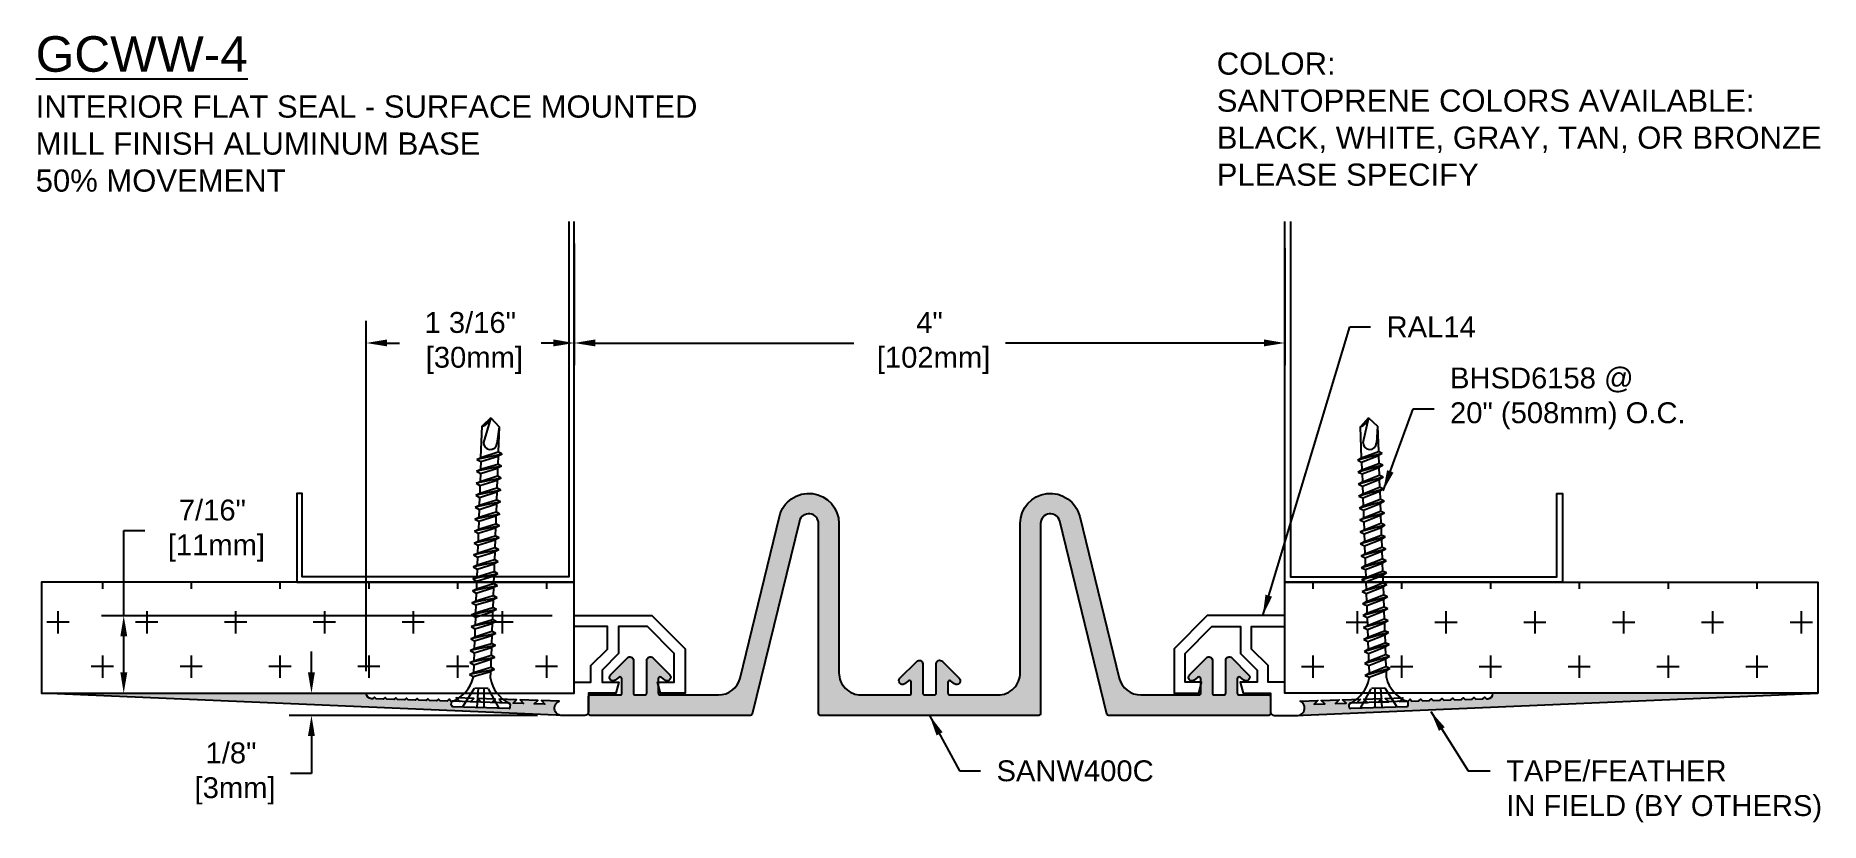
# Model space of a CAD drawing. Header units: inches. Extents: x 1.1 to 11.1, y 1.4 to 5.8.
import ezdxf

# ---------------------------------------------------------------- set-up
doc = ezdxf.new("R2010")
doc.units = ezdxf.units.IN
doc.header["$MEASUREMENT"] = 0
doc.linetypes.add('HIDDEN2', pattern=[0.1875, 0.125, -0.0625])
for name, color, linetype in [('Anchors', 4, 'Continuous'), ('Conditions', 1, 'Continuous'), ('Dimensions', 3, 'Continuous'), ('Fillers', 2, 'Continuous'), ('Metals', 7, 'Continuous'), ('Text', 2, 'Continuous')]:
    doc.layers.add(name, color=color, linetype=linetype)
doc.styles.add('Arial', font='arial.ttf')
doc.dimstyles.new('Arial', dxfattribs={"dimtxt": 0.1175, "dimasz": 0.1175, "dimexe": 0.125, "dimexo": 0.125, "dimgap": 0.09, "dimtad": 0, "dimtih": 1, "dimtoh": 1, "dimdec": 4, "dimzin": 0, "dimdsep": 46, "dimlunit": 4, "dimtxsty": 'Arial', "dimcen": 0.09, "dimadec": 0, "dimazin": 0, "dimtfac": 1, "dimtdec": 4, "dimtofl": 0, "dimtmove": 0, "dimatfit": 3, "dimfxl": 0, "dimfrac": 2, "dimtolj": 1, "dimtzin": 0, "dimarcsym": 0})

# ---------------------------------------------------------------- blocks, each defined once
blk = doc.blocks.new('*D0')
at = {"layer": 'Defpoints', "color": 0}
for p in [(4.101, 4.754), (8.101, 4.728), (4.101, 4.069)]:
    blk.add_point(p, dxfattribs=at)
at = {"layer": 'Dimensions', "color": 0, "lineweight": -2}
for p, q in [((4.101, 4.629), (4.101, 3.944)), ((8.101, 4.603), (8.101, 3.944)), ((4.219, 4.069), (5.675, 4.069)), ((7.984, 4.069), (6.528, 4.069))]:
    blk.add_line(p, q, dxfattribs=at)
at = {"layer": 'Dimensions', "color": 0}
for points in [[(4.219, 4.089), (4.219, 4.05), (4.101, 4.069)], [(7.984, 4.089), (7.984, 4.05), (8.101, 4.069)]]:
    blk.add_solid(points, dxfattribs=at)
at = {"layer": 'Dimensions', "color": 0, "insert": (6.101, 4.069), "char_height": 0.1175, "attachment_point": 5, "style": 'Arial'}
blk.add_mtext('\\A1;4"\\P [102mm]', dxfattribs=at)
blk = doc.blocks.new('*D1')
at = {"layer": 'Defpoints', "color": 0}
for p in [(1.101, 2.097), (2.622, 1.973), (4.02, 1.973)]:
    blk.add_point(p, dxfattribs=at)
at = {"layer": 'Dimensions', "color": 0, "lineweight": -2}
for p, q in [((2.622, 2.215), (2.622, 2.332)), ((1.226, 2.097), (2.747, 2.097)), ((3.895, 1.973), (2.497, 1.973)), ((2.622, 1.856), (2.622, 1.646)), ((2.622, 1.646), (2.504, 1.646))]:
    blk.add_line(p, q, dxfattribs=at)
at = {"layer": 'Dimensions', "color": 0}
for points in [[(2.602, 2.215), (2.641, 2.215), (2.622, 2.097)], [(2.602, 1.856), (2.641, 1.856), (2.622, 1.973)]]:
    blk.add_solid(points, dxfattribs=at)
at = {"layer": 'Dimensions', "color": 0, "insert": (2.169, 1.646), "char_height": 0.1175, "attachment_point": 5, "style": 'Arial'}
blk.add_mtext('\\A1;1/8"\\P [3mm]', dxfattribs=at)
blk = doc.blocks.new('RAL14')
blk.add_lwpolyline([(0.425, -0.033), (0.405, -0.054), (0.465, -0.052), (0.445, -0.033), (0.545, -0.029), (0.525, -0.05), (0.585, -0.048), (0.565, -0.029), (0.665, -0.026), (0.645, -0.046), (0.695, -0.045), (0.705, -0.034), (0.715, -0.044), (0.755, -0.043), (0.765, -0.033), (0.775, -0.042), (0.815, -0.041), (0.825, -0.031), (0.835, -0.04), (0.875, -0.039), (0.885, -0.029), (0.895, -0.039), (0.935, -0.037), (0.945, -0.027), (0.955, -0.037), (0.995, -0.035), (1.005, -0.025), (1.015, -0.035), (1.055, -0.034), (1.065, -0.023), (1.075, -0.033), (1.115, -0.032), (1.125, -0.021), (1.135, -0.031), (1.142, -0.031, 0.405134), (1.171, -0.001), (1.171, 0), (0, 0), (0, 0.062), (-0.094, 0.062), (-0.094, 0.156), (-0.187, 0.249), (-0.187, 0.375), (0, 0.375), (0, 0.437), (-0.437, 0.437), (-0.624, 0.25), (-0.624, 0), (-0.485, 0), (-0.469, 0.062), (-0.562, 0.062), (-0.562, 0.224), (-0.412, 0.375), (-0.249, 0.375), (-0.249, 0.223), (-0.156, 0.13), (-0.156, 0.062), (-0.251, 0.062), (-0.234, 0), (-0.08, 0), (-0.08, -0.105, 0.414214), (-0.06, -0.125), (0.06, -0.125, 0.898994), (0.086, -0.044), (0.185, -0.041), (0.165, -0.061), (0.225, -0.059), (0.205, -0.04), (0.305, -0.037), (0.285, -0.058), (0.345, -0.056), (0.325, -0.036)], format="xyb", close=True)
blk = doc.blocks.new('*D3')
at = {"layer": 'Defpoints', "color": 0}
for p in [(4.101, 2.534), (1.101, 2.097), (1.565, 2.097)]:
    blk.add_point(p, dxfattribs=at)
at = {"layer": 'Dimensions', "color": 0, "lineweight": -2}
for p, q in [((1.565, 2.534), (1.565, 3.013)), ((1.565, 3.013), (1.683, 3.013)), ((3.976, 2.534), (1.44, 2.534)), ((1.565, 2.215), (1.565, 2.417)), ((1.226, 2.097), (1.69, 2.097))]:
    blk.add_line(p, q, dxfattribs=at)
at = {"layer": 'Dimensions', "color": 0}
for points in [[(1.546, 2.417), (1.585, 2.417), (1.565, 2.534)], [(1.546, 2.215), (1.585, 2.215), (1.565, 2.097)]]:
    blk.add_solid(points, dxfattribs=at)
at = {"layer": 'Dimensions', "color": 0, "insert": (2.064, 3.013), "char_height": 0.1175, "attachment_point": 5, "style": 'Arial'}
blk.add_mtext('\\A1;7/16"\\P [11mm]', dxfattribs=at)
blk = doc.blocks.new('*D4')
at = {"layer": 'Defpoints', "color": 0}
for p in [(4.101, 4.069), (4.101, 4.069), (2.93, 2.097)]:
    blk.add_point(p, dxfattribs=at)
at = {"layer": 'Dimensions', "color": 0, "lineweight": -2}
for p, q in [((2.93, 2.222), (2.93, 4.194)), ((3.048, 4.069), (3.118, 4.069)), ((3.984, 4.069), (3.914, 4.069))]:
    blk.add_line(p, q, dxfattribs=at)
at = {"layer": 'Dimensions', "color": 0}
for points in [[(3.048, 4.089), (3.048, 4.05), (2.93, 4.069)], [(3.984, 4.089), (3.984, 4.05), (4.101, 4.069)]]:
    blk.add_solid(points, dxfattribs=at)
at = {"layer": 'Dimensions', "color": 0, "insert": (3.516, 4.069), "char_height": 0.1175, "attachment_point": 5, "style": 'Arial'}
blk.add_mtext('\\A1;1 3/16"\\P [30mm]', dxfattribs=at)
blk = doc.blocks.new('SANW400C')
blk.add_hatch(color=256).paths.add_polyline_path([(-1.038, 0.167), (-1.038, 0.002, -0.668179), (-1.072, -0.012), (-1.167, 0.083, -0.923247), (-1.141, 0.114), (-1.118, 0.097, 0.611952), (-1.103, 0.106), (-1.103, 0.167, 0.414214), (-1.113, 0.177), (-1.385, 0.177, 0.414214), (-1.51, 0.052), (-1.51, -0.788, -0.887018), (-1.845, -0.828), (-2.067, 0.082, 0.345765), (-2.189, 0.177), (-2.517, 0.177, 0.414214), (-2.527, 0.167), (-2.527, 0.086, 0.611952), (-2.511, 0.077), (-2.489, 0.094, -0.923247), (-2.463, 0.063), (-2.558, -0.032, -0.668179), (-2.592, -0.018), (-2.592, 0.167, 0.414214), (-2.602, 0.177), (-2.657, 0.177, 0.414214), (-2.667, 0.167), (-2.667, -0.018, -0.668179), (-2.701, -0.032), (-2.796, 0.063, -0.923247), (-2.77, 0.094), (-2.748, 0.077, 0.611952), (-2.732, 0.086), (-2.732, 0.167, 0.414214), (-2.742, 0.177), (-2.91, 0.177, -0.414214), (-2.92, 0.187), (-2.92, 0.282, -0.414214), (-2.91, 0.292), (-2.008, 0.292, -0.345765), (-1.998, 0.285), (-1.733, -0.801, 0.887018), (-1.625, -0.788), (-1.625, 0.282, -0.414214), (-1.615, 0.292), (-0.385, 0.292, -0.414214), (-0.375, 0.282), (-0.375, -0.788, 0.887018), (-0.267, -0.801), (-0.002, 0.285, -0.345765), (0.008, 0.292), (0.91, 0.292, -0.414214), (0.92, 0.282), (0.92, 0.187, -0.414214), (0.91, 0.177), (0.742, 0.177, 0.414214), (0.732, 0.167), (0.732, 0.086, 0.611952), (0.748, 0.077), (0.77, 0.094, -0.923247), (0.796, 0.063), (0.701, -0.032, -0.668179), (0.667, -0.018), (0.667, 0.167, 0.414214), (0.657, 0.177), (0.602, 0.177, 0.414214), (0.592, 0.167), (0.592, -0.018, -0.668179), (0.558, -0.032), (0.463, 0.063, -0.923247), (0.489, 0.094), (0.511, 0.077, 0.611952), (0.527, 0.086), (0.527, 0.167, 0.414214), (0.517, 0.177), (0.189, 0.177, 0.345765), (0.067, 0.082), (-0.155, -0.828, -0.887018), (-0.49, -0.788), (-0.49, 0.052, 0.414214), (-0.615, 0.177), (-0.887, 0.177, 0.414214), (-0.897, 0.167), (-0.897, 0.106, 0.611952), (-0.882, 0.097), (-0.859, 0.114, -0.923247), (-0.833, 0.083), (-0.928, -0.012, -0.668179), (-0.963, 0.002), (-0.963, 0.167, 0.414214), (-0.973, 0.177), (-1.028, 0.177, 0.414214)])
at = {"linetype": 'Continuous', "flags": 128}
blk.add_lwpolyline([(-2.592, -0.018, 0.668179), (-2.558, -0.032), (-2.463, 0.063, 0.923247), (-2.489, 0.094), (-2.511, 0.077, -0.611952), (-2.527, 0.086), (-2.527, 0.167, -0.414214), (-2.517, 0.177), (-2.189, 0.177, -0.345765), (-2.067, 0.082), (-1.845, -0.828, 0.887018), (-1.51, -0.788), (-1.51, 0.052, -0.414214), (-1.385, 0.177), (-1.113, 0.177, -0.414214), (-1.103, 0.167), (-1.103, 0.106, -0.611952), (-1.118, 0.097), (-1.141, 0.114, 0.923247), (-1.167, 0.083), (-1.072, -0.012, 0.668179), (-1.038, 0.002), (-1.038, 0.167, -0.414214), (-1.028, 0.177), (-0.973, 0.177, -0.414214), (-0.963, 0.167), (-0.963, 0.002, 0.668179), (-0.928, -0.012), (-0.833, 0.083, 0.923247), (-0.859, 0.114), (-0.882, 0.097, -0.611952), (-0.897, 0.106), (-0.897, 0.167, -0.414214), (-0.887, 0.177), (-0.615, 0.177, -0.414214), (-0.49, 0.052), (-0.49, -0.788, 0.887018), (-0.155, -0.828), (0.067, 0.082, -0.345765), (0.189, 0.177), (0.517, 0.177, -0.414214), (0.527, 0.167), (0.527, 0.086, -0.611952), (0.511, 0.077), (0.489, 0.094, 0.923247), (0.463, 0.063), (0.558, -0.032, 0.668179), (0.592, -0.018), (0.592, 0.167, -0.414214), (0.602, 0.177), (0.657, 0.177, -0.414214), (0.667, 0.167), (0.667, -0.018, 0.668179), (0.701, -0.032), (0.796, 0.063, 0.923247), (0.77, 0.094), (0.748, 0.077, -0.611952), (0.732, 0.086), (0.732, 0.167, -0.414214), (0.742, 0.177), (0.91, 0.177, 0.414214), (0.92, 0.187), (0.92, 0.282, 0.414214), (0.91, 0.292), (0.008, 0.292, 0.345765), (-0.002, 0.285), (-0.267, -0.801, -0.887018), (-0.375, -0.788), (-0.375, 0.282, 0.414214), (-0.385, 0.292), (-1.615, 0.292, 0.414214), (-1.625, 0.282), (-1.625, -0.788, -0.887018), (-1.733, -0.801), (-1.998, 0.285, 0.345765), (-2.008, 0.292), (-2.91, 0.292, 0.414214), (-2.92, 0.282), (-2.92, 0.187, 0.414214), (-2.91, 0.177), (-2.742, 0.177, -0.414214), (-2.732, 0.167), (-2.732, 0.086, -0.611952), (-2.748, 0.077), (-2.77, 0.094, 0.923247), (-2.796, 0.063), (-2.701, -0.032, 0.668179), (-2.667, -0.018), (-2.667, 0.167, -0.414214), (-2.657, 0.177), (-2.602, 0.177, -0.414214), (-2.592, 0.167)], format="xyb", close=True, dxfattribs=at)
blk = doc.blocks.new('BHSD6158')
for p, q in [((-0.158, 0), (0.158, 0)), ((-0.166, -0.008), (-0.166, -0.023)), ((-0.158, -0.031), (0.158, -0.031)), ((0.166, -0.008), (0.166, -0.023)), ((-0.07, -0.218), (0.07, -0.184)), ((-0.048, -0.206), (-0.048, -0.166)), ((0.048, -0.173), (-0.048, -0.206)), ((0.048, -0.196), (-0.048, -0.23)), ((0.048, -0.173), (0.048, -0.166)), ((0.07, -0.184), (0.048, -0.173)), ((0.07, -0.184), (0.048, -0.196)), ((0.048, -0.24), (0.048, -0.196)), ((-0.07, -0.218), (-0.048, -0.206)), ((-0.07, -0.218), (-0.048, -0.23)), ((-0.07, -0.285), (0.07, -0.252)), ((-0.07, -0.285), (-0.048, -0.274)), ((-0.07, -0.285), (-0.048, -0.297)), ((-0.048, -0.274), (-0.048, -0.23)), ((0.048, -0.24), (-0.048, -0.274)), ((0.048, -0.263), (-0.048, -0.297)), ((-0.048, -0.341), (-0.048, -0.297)), ((0.07, -0.252), (0.048, -0.24)), ((0.07, -0.252), (0.048, -0.263)), ((0.048, -0.307), (0.048, -0.263)), ((-0.07, -0.353), (0.07, -0.319)), ((-0.07, -0.353), (-0.048, -0.341)), ((-0.07, -0.353), (-0.048, -0.364)), ((-0.07, -0.42), (0.07, -0.386)), ((0.048, -0.307), (-0.048, -0.341)), ((0.048, -0.331), (-0.048, -0.364)), ((-0.048, -0.408), (-0.048, -0.364)), ((0.048, -0.375), (-0.048, -0.408)), ((0.048, -0.398), (-0.048, -0.432)), ((0.07, -0.319), (0.048, -0.307)), ((0.07, -0.319), (0.048, -0.331)), ((0.048, -0.375), (0.048, -0.331)), ((0.07, -0.386), (0.048, -0.375)), ((0.07, -0.386), (0.048, -0.398)), ((0.048, -0.442), (0.048, -0.398)), ((-0.07, -0.42), (-0.048, -0.408)), ((-0.07, -0.42), (-0.048, -0.432)), ((-0.07, -0.487), (0.07, -0.454)), ((-0.07, -0.487), (-0.048, -0.476)), ((-0.07, -0.487), (-0.048, -0.499)), ((-0.048, -0.476), (-0.048, -0.432)), ((0.048, -0.442), (-0.048, -0.476)), ((0.048, -0.465), (-0.048, -0.499)), ((-0.048, -0.543), (-0.048, -0.499)), ((0.07, -0.454), (0.048, -0.442)), ((0.07, -0.454), (0.048, -0.465)), ((0.048, -0.509), (0.048, -0.465)), ((-0.07, -0.555), (0.07, -0.521)), ((-0.07, -0.555), (-0.048, -0.543)), ((-0.07, -0.555), (-0.048, -0.566)), ((-0.07, -0.622), (0.07, -0.588)), ((0.048, -0.509), (-0.048, -0.543)), ((0.048, -0.533), (-0.048, -0.566)), ((-0.048, -0.61), (-0.048, -0.566)), ((0.048, -0.577), (-0.048, -0.61)), ((0.048, -0.6), (-0.048, -0.634)), ((0.07, -0.521), (0.048, -0.509)), ((0.07, -0.521), (0.048, -0.533)), ((0.048, -0.577), (0.048, -0.533)), ((0.07, -0.588), (0.048, -0.577)), ((0.07, -0.588), (0.048, -0.6)), ((0.048, -0.644), (0.048, -0.6)), ((-0.07, -0.622), (-0.048, -0.61)), ((-0.07, -0.622), (-0.048, -0.634)), ((-0.07, -0.689), (0.07, -0.656)), ((-0.07, -0.689), (-0.048, -0.678)), ((-0.07, -0.689), (-0.048, -0.701)), ((-0.048, -0.678), (-0.048, -0.634)), ((0.048, -0.644), (-0.048, -0.678)), ((0.048, -0.667), (-0.048, -0.701)), ((-0.048, -0.745), (-0.048, -0.701)), ((0.07, -0.656), (0.048, -0.644)), ((0.07, -0.656), (0.048, -0.667)), ((0.048, -0.711), (0.048, -0.667)), ((-0.07, -0.757), (0.07, -0.723)), ((-0.07, -0.757), (-0.048, -0.745)), ((-0.07, -0.757), (-0.048, -0.768)), ((-0.07, -0.824), (0.07, -0.79)), ((0.048, -0.711), (-0.048, -0.745)), ((0.048, -0.735), (-0.048, -0.768)), ((-0.048, -0.812), (-0.048, -0.768)), ((0.048, -0.779), (-0.048, -0.812)), ((0.048, -0.802), (-0.048, -0.836)), ((0.07, -0.723), (0.048, -0.711)), ((0.07, -0.723), (0.048, -0.735)), ((0.048, -0.779), (0.048, -0.735)), ((0.07, -0.79), (0.048, -0.779)), ((0.07, -0.79), (0.048, -0.802)), ((0.048, -0.846), (0.048, -0.802)), ((-0.07, -0.824), (-0.048, -0.812)), ((-0.07, -0.824), (-0.048, -0.836)), ((-0.07, -0.891), (0.07, -0.858)), ((-0.07, -0.891), (-0.048, -0.88)), ((-0.07, -0.891), (-0.048, -0.903)), ((-0.048, -0.88), (-0.048, -0.836)), ((0.048, -0.846), (-0.048, -0.88)), ((0.048, -0.869), (-0.048, -0.903)), ((-0.048, -0.947), (-0.048, -0.903)), ((0.07, -0.858), (0.048, -0.846)), ((0.07, -0.858), (0.048, -0.869)), ((0.048, -0.913), (0.048, -0.869)), ((-0.07, -0.959), (0.07, -0.925)), ((-0.07, -0.959), (-0.048, -0.947)), ((-0.07, -0.959), (-0.048, -0.97)), ((-0.07, -1.026), (0.07, -0.992)), ((0.048, -0.913), (-0.048, -0.947)), ((0.048, -0.937), (-0.048, -0.97)), ((-0.048, -1.014), (-0.048, -0.97)), ((0.048, -0.981), (-0.048, -1.014)), ((0.048, -1.004), (-0.048, -1.038)), ((0.07, -0.925), (0.048, -0.913)), ((0.07, -0.925), (0.048, -0.937)), ((0.048, -0.981), (0.048, -0.937)), ((0.07, -0.992), (0.048, -0.981)), ((0.07, -0.992), (0.048, -1.004)), ((0.048, -1.048), (0.048, -1.004)), ((-0.07, -1.026), (-0.048, -1.014)), ((-0.07, -1.026), (-0.048, -1.038)), ((-0.07, -1.093), (0.07, -1.06)), ((-0.07, -1.093), (-0.048, -1.082)), ((-0.07, -1.093), (-0.048, -1.105)), ((-0.048, -1.082), (-0.048, -1.038)), ((0.048, -1.048), (-0.048, -1.082)), ((0.048, -1.071), (-0.048, -1.105)), ((-0.048, -1.149), (-0.048, -1.105)), ((0.07, -1.06), (0.048, -1.048)), ((0.07, -1.06), (0.048, -1.071)), ((0.048, -1.115), (0.048, -1.071)), ((-0.07, -1.161), (0.07, -1.127)), ((-0.07, -1.161), (-0.048, -1.149)), ((-0.07, -1.161), (-0.048, -1.172)), ((-0.07, -1.228), (0.07, -1.194)), ((0.048, -1.115), (-0.048, -1.149)), ((0.048, -1.139), (-0.048, -1.172)), ((-0.048, -1.217), (-0.048, -1.172)), ((0.048, -1.183), (-0.048, -1.217)), ((0.07, -1.127), (0.048, -1.115)), ((0.07, -1.127), (0.048, -1.139)), ((0.048, -1.183), (0.048, -1.139)), ((0.07, -1.194), (0.048, -1.183)), ((0.07, -1.194), (0.048, -1.206)), ((-0.07, -1.228), (-0.048, -1.217)), ((-0.07, -1.228), (-0.048, -1.24)), ((-0.07, -1.295), (0.07, -1.262)), ((-0.07, -1.295), (-0.048, -1.284)), ((-0.07, -1.295), (-0.048, -1.307)), ((0.048, -1.206), (-0.048, -1.24)), ((-0.048, -1.284), (-0.048, -1.24)), ((0.048, -1.25), (-0.048, -1.284)), ((0.048, -1.273), (-0.048, -1.307)), ((0.048, -1.25), (0.048, -1.206)), ((0.07, -1.262), (0.048, -1.25)), ((0.07, -1.262), (0.048, -1.273)), ((0.048, -1.318), (0.048, -1.273)), ((-0.07, -1.363), (0.07, -1.329)), ((-0.07, -1.363), (-0.048, -1.351)), ((-0.07, -1.363), (-0.048, -1.374)), ((-0.07, -1.43), (0.07, -1.396)), ((-0.048, -1.351), (-0.048, -1.307)), ((0.048, -1.318), (-0.048, -1.351)), ((0.048, -1.341), (-0.048, -1.374)), ((-0.048, -1.419), (-0.048, -1.374)), ((0.048, -1.385), (-0.048, -1.419)), ((0.07, -1.329), (0.048, -1.318)), ((0.07, -1.329), (0.048, -1.341)), ((0.048, -1.385), (0.048, -1.341)), ((0.07, -1.396), (0.048, -1.385)), ((0.07, -1.396), (0.048, -1.408)), ((-0.07, -1.43), (-0.048, -1.419)), ((-0.07, -1.43), (-0.048, -1.442)), ((0.048, -1.408), (-0.048, -1.442)), ((-0.048, -1.584), (-0.048, -1.442)), ((-0.048, -1.584), (-0.039, -1.489)), ((0, -1.632), (0.037, -1.493)), ((0.048, -1.408), (0.048, -1.584)), ((0, -1.632), (-0.048, -1.584)), ((0, -1.632), (0.048, -1.584))]:
    blk.add_line(p, q)
at = {"linetype": 'HIDDEN2'}
for p, q in [((-0.103, 0), (-0.038, -0.111)), ((-0.02, 0), (-0.016, -0.111)), ((0.02, 0), (0.016, -0.111)), ((0.103, 0), (0.038, -0.111)), ((0.038, -0.111), (-0.038, -0.111))]:
    blk.add_line(p, q, dxfattribs=at)
for centre, radius, start, end in [((-0.158, -0.008), 0.00781, 90, 180), ((0.158, -0.008), 0.00781, 0, 90), ((-0.158, -0.023), 0.00781, 180, 270), ((-0.243, -0.212), 0.2, 13.4394, 64.706), ((0.243, -0.212), 0.2, 115.294, 166.5606), ((0.158, -0.023), 0.00781, 270, 0), ((-0.001, -1.492), 0.0377, 357.7879, 175.1264), ((0.062, -1.646), 0.0633, 102.2203, 167.7797)]:
    blk.add_arc(centre, radius, start, end)

msp = doc.modelspace()

# ---------------------------------------------------------------- hatches: boundary and pattern name
at = {"layer": 'Conditions'}
h = msp.add_hatch(dxfattribs=at)
h.set_pattern_fill('CROSS', color=256, style=0)
h.set_pattern_definition([(180, (10.007, 7.2469), (-0.25, -0.25), [0.125, -0.375]), (270, (9.9445, 7.3094), (0.25, -0.25), [0.125, -0.375])])
h.paths.add_polyline_path([(1.10139, 2.09728), (4.10139, 2.09728), (4.10139, 2.19728), (4.10139, 2.72228), (2.53889, 2.72228), (1.10139, 2.72228)])
h = msp.add_hatch(dxfattribs=at)
h.set_pattern_fill('CROSS', color=256, style=0)
h.set_pattern_definition([(0, (2.19578, 7.2469), (0.25, -0.25), [0.125, -0.375]), (270, (2.25828, 7.3094), (-0.25, -0.25), [0.125, -0.375])])
h.paths.add_polyline_path([(11.10139, 2.09728), (8.10139, 2.09728), (8.10139, 2.19728), (8.10139, 2.72228), (9.66389, 2.72228), (11.10139, 2.72228)])
h = msp.add_hatch(color=256, dxfattribs=at)
h.dxf.hatch_style = 1
h.paths.add_polyline_path([(3.4097, 2.0298), (3.41024, 2.04516, -0.30179824), (3.41527, 2.05219), (3.40624, 2.05247), (3.39591, 2.0628), (3.38621, 2.0531), (3.34624, 2.05434), (3.33591, 2.06467), (3.32621, 2.05496), (3.28624, 2.05621), (3.27591, 2.06653), (3.26621, 2.05683), (3.22624, 2.05807), (3.21591, 2.0684), (3.20621, 2.0587), (3.16624, 2.05994), (3.15591, 2.07027), (3.14621, 2.06056), (3.10624, 2.06181), (3.09591, 2.07213), (3.08621, 2.06243), (3.04624, 2.06367), (3.03591, 2.074), (3.02621, 2.0643), (2.98624, 2.06554), (2.97591, 2.07587), (2.96621, 2.06616), (2.95942, 2.06637, -0.40513361), (2.93035, 2.09636), (2.93035, 2.09728), (1.10139, 2.09728), (4.02013, 1.97319, -0.69280435), (4.015, 2.05355), (3.91591, 2.05663), (3.93591, 2.036), (3.87591, 2.03786), (3.89591, 2.05725), (3.79591, 2.06036), (3.81591, 2.03973), (3.75591, 2.0416), (3.77591, 2.06098), (3.70016, 2.06334, 0.04975955), (3.7335, 2.04169, -0.41421356), (3.74104, 2.03361), (3.7405, 2.01825, -0.41421356), (3.73242, 2.01071), (3.41724, 2.02172, -0.41421356)])
h = msp.add_hatch(color=256, dxfattribs=at)
h.dxf.hatch_style = 1
h.paths.add_polyline_path([(11.10139, 2.09728), (9.27244, 2.09728), (9.27244, 2.09636, -0.40513361), (9.24337, 2.06637), (9.23658, 2.06616), (9.22688, 2.07587), (9.21655, 2.06554), (9.17658, 2.0643), (9.16688, 2.074), (9.15655, 2.06367), (9.11658, 2.06243), (9.10688, 2.07213), (9.09655, 2.06181), (9.05658, 2.06056), (9.04688, 2.07027), (9.03655, 2.05994), (8.99658, 2.0587), (8.98688, 2.0684), (8.97655, 2.05807), (8.93658, 2.05683), (8.92688, 2.06653), (8.91655, 2.05621), (8.87658, 2.05496), (8.86688, 2.06467), (8.85655, 2.05434), (8.81658, 2.0531), (8.80688, 2.0628), (8.79655, 2.05247), (8.78363, 2.05207, -0.53388816), (8.79466, 2.04523), (8.7952, 2.02986, -0.41421356), (8.78766, 2.02178), (8.47248, 2.01078, -0.41421356), (8.4644, 2.01831), (8.46386, 2.03368, -0.41421356), (8.4714, 2.04176, 0.04975955), (8.50475, 2.06341), (8.42688, 2.06098), (8.44688, 2.0416), (8.38688, 2.03973), (8.40688, 2.06036), (8.30688, 2.05725), (8.32688, 2.03786), (8.26688, 2.036), (8.28688, 2.05663), (8.18779, 2.05355, -0.69280435), (8.18266, 1.97319)])

# ---------------------------------------------------------------- linework, layer by layer
for points in [[(4.07014, 4.75353), (4.07014, 2.75353), (2.57014, 2.75353), (2.57014, 3.22228), (2.53889, 3.22228), (2.53889, 2.72228), (4.10139, 2.72228), (4.10139, 4.75353)], [(8.13264, 4.75353), (8.13264, 2.75353), (9.63264, 2.75353), (9.63264, 3.22228), (9.66389, 3.22228), (9.66389, 2.72228), (8.10139, 2.72228), (8.10139, 4.75353)], [(4.10139, 2.72228), (1.10139, 2.72228), (1.10139, 2.09728), (4.10139, 2.09728), (4.10139, 2.72228)], [(8.10139, 2.72228), (11.10139, 2.72228), (11.10139, 2.09728), (8.10139, 2.09728), (8.10139, 2.72228)], [(4.04162, 1.97228), (1.10139, 2.09728)], [(8.16117, 1.97228), (11.10139, 2.09728)]]:
    msp.add_lwpolyline(points, dxfattribs=at)

# ---------------------------------------------------------------- block references
at = {"layer": 'Anchors'}
for p, rotation in [((3.57483, 2.01621), 178), ((8.63007, 2.01628), 182)]:
    msp.add_blockref('BHSD6158', p, dxfattribs=dict(at, rotation=rotation))
at = {"layer": 'Fillers', "xscale": -1, "rotation": 180}
msp.add_blockref('SANW400C', (7.10139, 2.26476), dxfattribs=at)
at = {"layer": 'Metals', "xscale": -1}
msp.add_blockref('RAL14', (4.10139, 2.09728), dxfattribs=at)
at = {"layer": 'Metals'}
msp.add_blockref('RAL14', (8.10139, 2.09728), dxfattribs=at)

# ---------------------------------------------------------------- texts
at = {"layer": 'Text', "attachment_point": 1, "style": 'Arial'}
for s, insert, char_height, width in [('{\\LGCWW-4\\P\\H0.625x;\\lINTERIOR FLAT SEAL - SURFACE MOUNTED\\PMILL FINISH ALUMINUM BASE\\P50% MOVEMENT}', (1.06946, 5.79595), 0.2, 4.1875), ('COLOR:{\\L                                 \\~\\P}SANTOPRENE COLORS AVAILABLE:\\PBLACK, WHITE, GRAY, TAN, OR BRONZE\\PPLEASE SPECIFY', (7.71793, 5.70433), 0.125, 3.4211813)]:
    msp.add_mtext(s, dxfattribs=dict(at, insert=insert, char_height=char_height, width=width))
at = {"layer": 'Text', "char_height": 0.1175, "style": 'Arial'}
for s, insert, attachment_point in [('RAL14', (8.67409, 4.15996), 4), ('BHSD6158 @\\P20" (508mm) O.C.', (9.03125, 3.75671), 4), ('SANW400C', (6.47829, 1.71965), 1), ('\\A1;TAPE/FEATHER\\PIN FIELD (BY OTHERS)', (9.34752, 1.71965), 1)]:
    msp.add_mtext(s, dxfattribs=dict(at, insert=insert, attachment_point=attachment_point))

# ---------------------------------------------------------------- dimensions: what is measured, and where the dimension line sits
at = {"layer": 'Dimensions'}
for p1, p2, picture, middle in [((8.10139, 4.72793), (4.10139, 4.75353), '*D0', (6.10139, 4.06919)), ((2.93035, 2.09728), (4.10139, 4.06919), '*D4', (3.51587, 4.06919))]:
    dim = msp.add_linear_dim(base=(4.10139, 4.06919), p1=p1, p2=p2, dimstyle='Arial', override={"dimpost": '\\X'}, dxfattribs=at)
    dim.commit()
    dim.dimension.update_dxf_attribs({"geometry": picture, "text_midpoint": middle, "dimtype": 160})
for base, p1, p2, picture, middle in [((1.56546, 2.09728), (4.10139, 2.53428), (1.10139, 2.09728), '*D3', (2.06406, 3.01251)), ((2.62162, 1.97319), (1.10139, 2.09728), (4.02013, 1.97319), '*D1', (2.16866, 1.6459))]:
    dim = msp.add_linear_dim(base=base, p1=p1, p2=p2, angle=90, dimstyle='Arial', override={"dimpost": '\\X'}, dxfattribs=at)
    dim.commit()
    dim.dimension.update_dxf_attribs({"geometry": picture, "text_midpoint": middle, "dimtype": 160})

# ---------------------------------------------------------------- leaders
at = {"layer": 'Text', "annotation_type": 0, "has_hookline": 1, "hookline_direction": 0}
for points, text_width in [([(7.97698, 2.53428), (8.46659, 4.15996), (8.58409, 4.15996)], 0.48106), ([(6.10139, 1.97228), (6.27079, 1.6609), (6.38829, 1.6609)], 0.87099)]:
    msp.add_leader(points, dimstyle='Arial', dxfattribs=dict(at, text_width=text_width))
at = {"layer": 'Text'}
msp.add_leader([(8.65454, 3.23613), (8.82375, 3.69796), (8.94125, 3.69796)], dimstyle='Arial', dxfattribs=at)
at = {"layer": 'Text', "annotation_type": 0, "has_hookline": 1, "hookline_direction": 0, "text_width": 1.75721}
msp.add_leader([(8.92264, 1.99549), (9.13252, 1.6609), (9.25752, 1.6609)], dimstyle='Arial', override={"dimgap": 0.09, "dimtad": 0}, dxfattribs=at)

doc.saveas('drawing.dxf')
